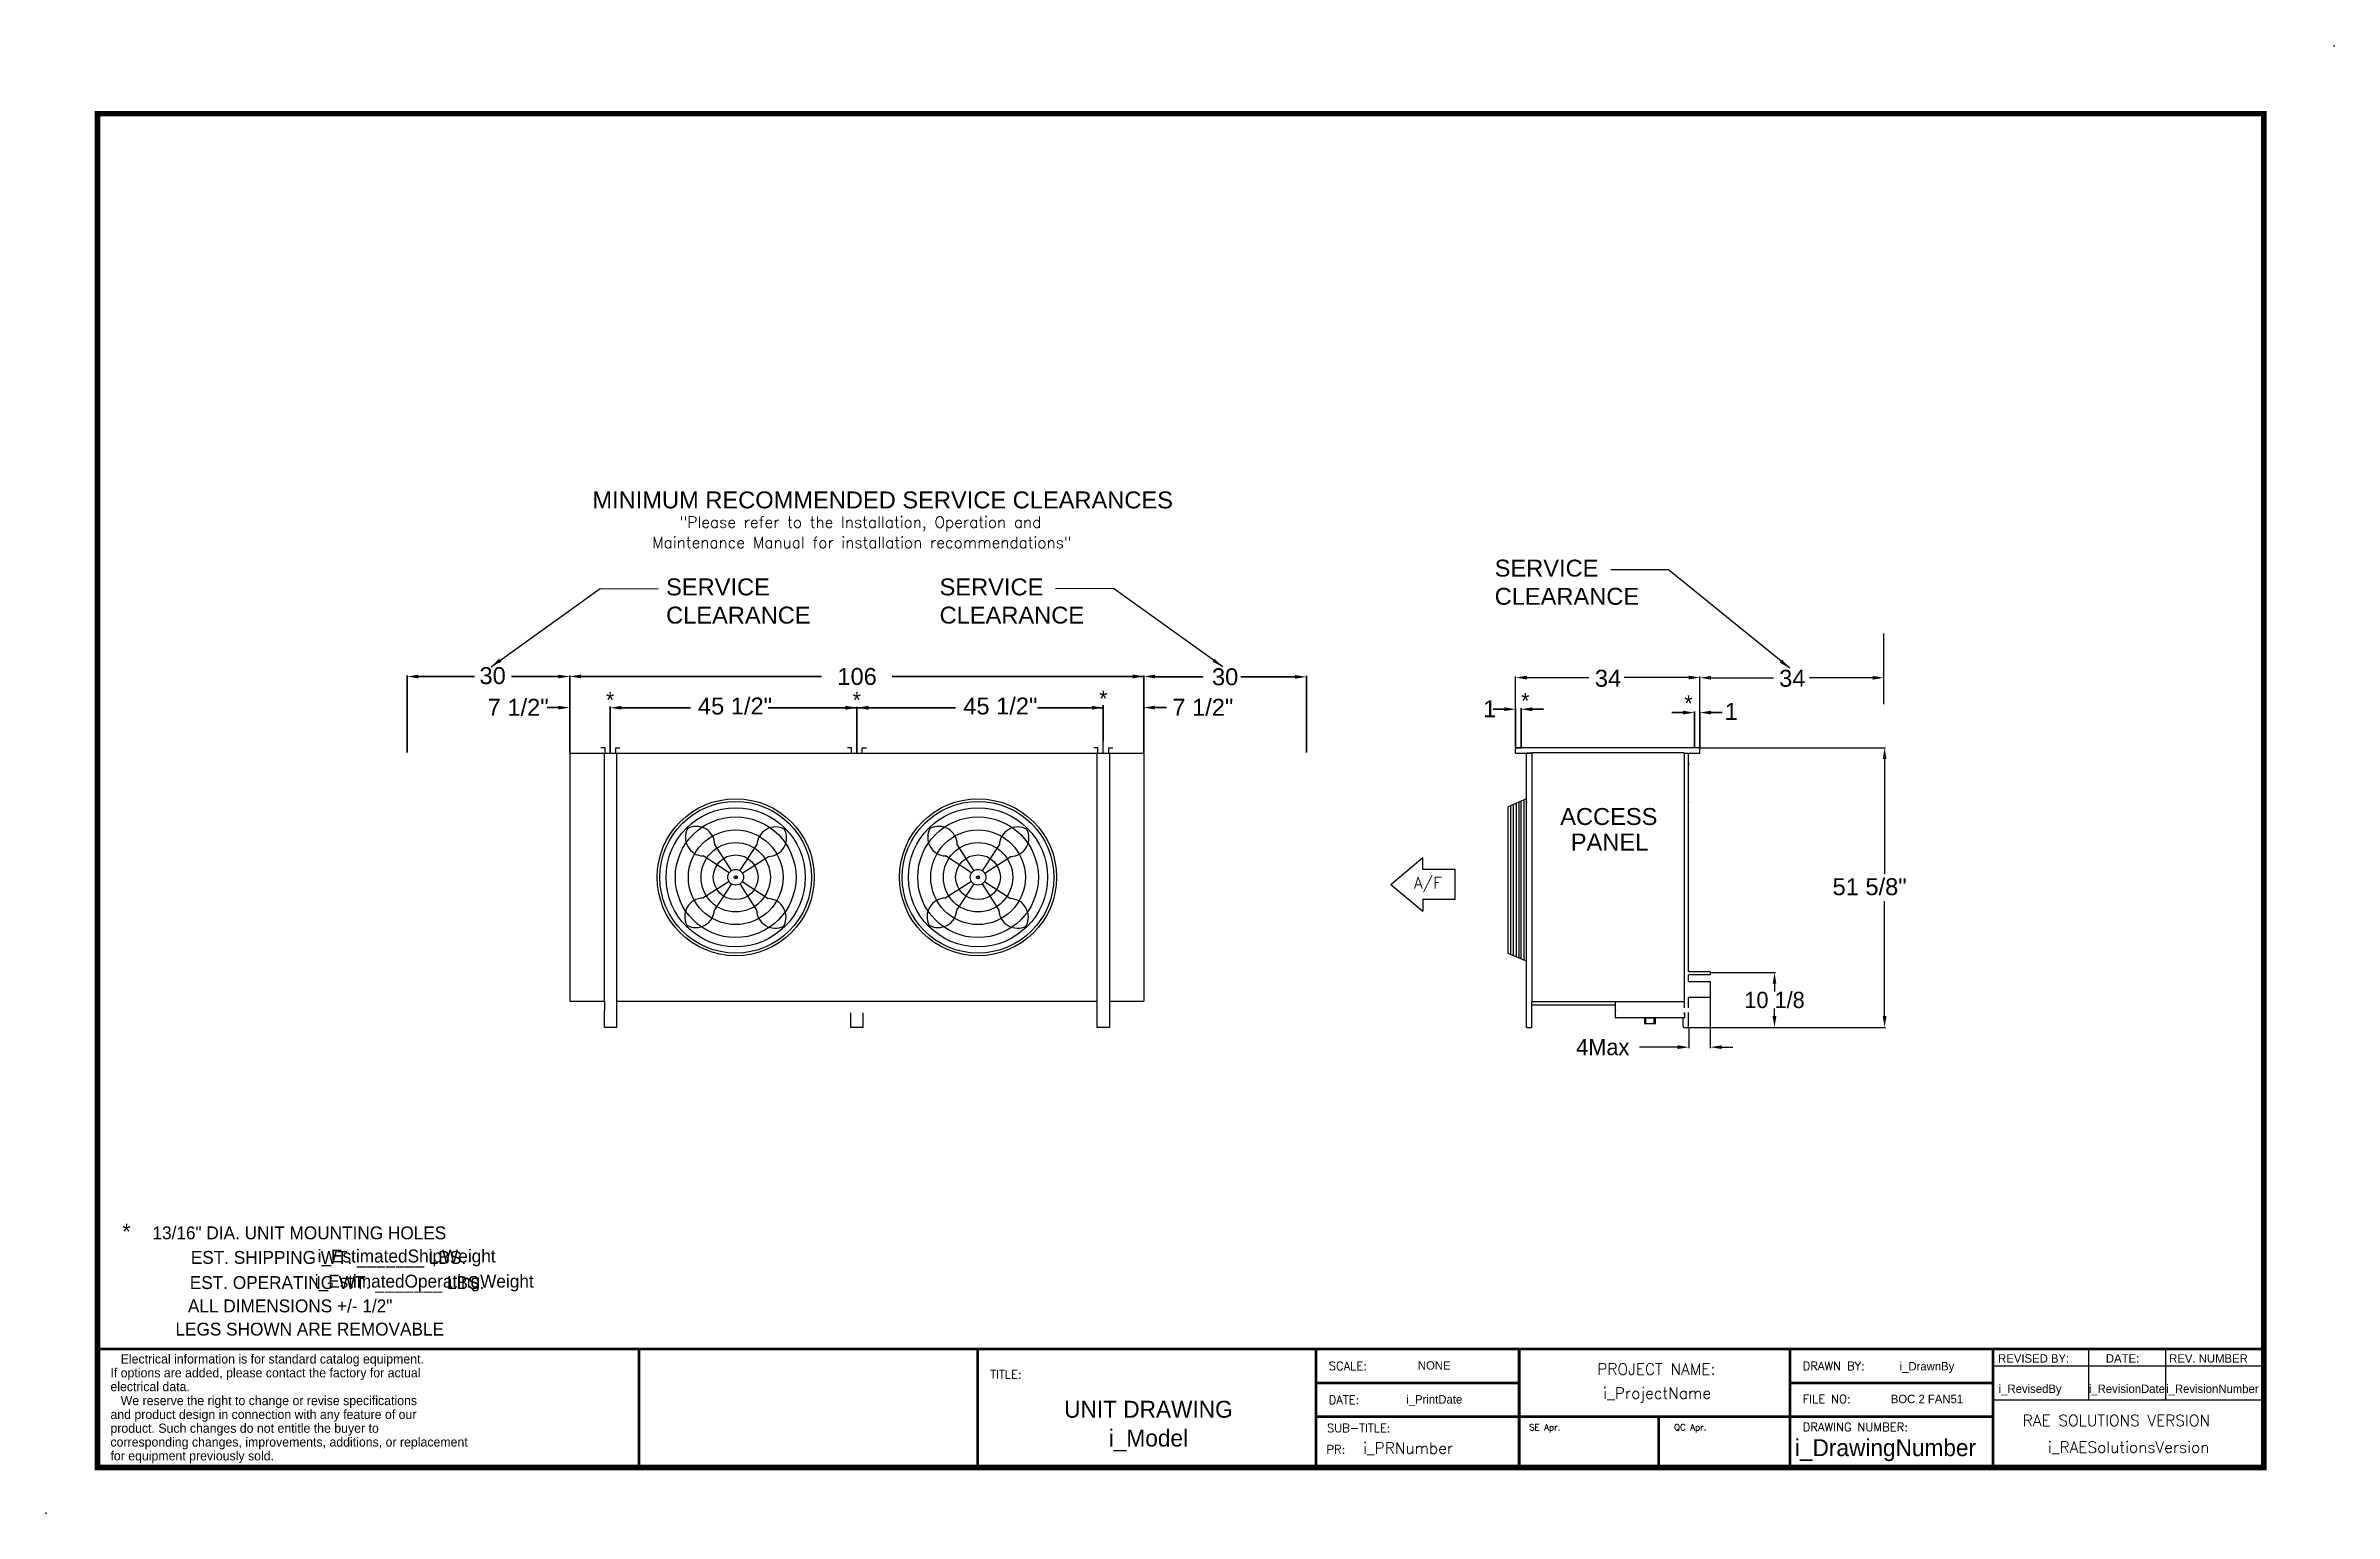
# Model space of a CAD drawing. Extents: x -10 to 413, y -8 to 263.
import ezdxf
from ezdxf.enums import TextEntityAlignment as Align

# ---------------------------------------------------------------- set-up
doc = ezdxf.new("R2010")
doc.units = 0
doc.header["$MEASUREMENT"] = 0
doc.layers.get('0').update_dxf_attribs({"linetype": 'CONTINUOUS'})
doc.layers.add('0 Unit', color=7, linetype='CONTINUOUS')
doc.styles.add('dimentions', font='ARIAL.TTF')
doc.styles.add('SIMPLEX', font='SIMPLEX')
doc.dimstyles.get("Standard").update_dxf_attribs({"dimtxt": 3, "dimasz": 2.075, "dimexe": 0.18, "dimexo": 0.0625, "dimgap": 0.09, "dimtad": 0, "dimtih": 1, "dimtoh": 1, "dimdec": 3, "dimzin": 0, "dimdsep": 46, "dimlunit": 5, "dimtxsty": 'STANDARD', "dimcen": 0.09, "dimadec": 0, "dimazin": 0, "dimtfac": 1, "dimtdec": 3, "dimtofl": 0, "dimtmove": 0, "dimatfit": 3, "dimfxl": 1, "dimfrac": 2, "dimtolj": 1, "dimtzin": 0, "dimarcsym": 0})

# ---------------------------------------------------------------- blocks, each defined once
blk = doc.blocks.new('*D17')
at = {"color": 0, "lineweight": -2}
for p, q in [((297.85, 91.38), (309.83, 91.38)), ((309.65, 89.31), (309.65, 87.91)), ((309.65, 83.34), (309.65, 84.73)), ((293.85, 81.27), (309.83, 81.27))]:
    blk.add_line(p, q, dxfattribs=at)
at = {"color": 0}
for points in [[(309.3, 89.31), (309.99, 89.31), (309.65, 91.38)], [(309.3, 83.34), (309.99, 83.34), (309.65, 81.27)]]:
    blk.add_solid(points, dxfattribs=at)
at = {"color": 0, "insert": (309.65, 86.32), "char_height": 3, "attachment_point": 5}
blk.add_mtext('\\A1;10 1/8', dxfattribs=at)

msp = doc.modelspace()

# ---------------------------------------------------------------- linework, layer by layer
for p, q in [((329.85, 140.9265), (329.85, 153.9724)), ((261.85, 132.9551), (261.85, 146.0486)), ((263.925, 145.8686), (275.3519, 145.8686)), ((293.775, 145.8686), (281.9015, 145.8686)), ((295.85, 132.9551), (295.85, 146.0486)), ((295.85, 132.9551), (295.85, 146.001)), ((297.925, 145.821), (309.435, 145.821)), ((327.775, 145.821), (316.0821, 145.821)), ((261.85, 132.8926), (261.85, 132.7581)), ((295.85, 132.8926), (261.85, 132.8926)), ((261.85, 132.8926), (262.85, 132.8926)), ((261.85, 132.7581), (261.85, 132.7571)), ((261.85, 131.8926), (261.85, 132.7571)), ((261.85, 131.8926), (264.8135, 131.8926)), ((263.8625, 81.4031), (263.8625, 131.8926)), ((264.727, 131.8926), (263.8625, 131.8926)), ((264.8625, 131.8926), (264.8135, 131.8926)), ((292.8625, 131.9791), (264.8625, 131.9791)), ((264.8625, 131.8926), (264.8625, 131.9791)), ((264.8625, 131.8926), (264.8625, 85.9676)), ((292.8625, 131.9791), (293.0375, 131.9791)), ((293.0375, 84.8981), (293.0375, 131.9791)), ((293.0375, 131.8926), (295.85, 131.8926)), ((293.7875, 91.5801), (293.7875, 131.8926)), ((295.85, 132.8926), (294.85, 132.8926)), ((295.85, 132.8926), (295.85, 132.7581)), ((295.85, 132.7571), (295.85, 132.7581)), ((295.85, 132.0281), (295.85, 132.7571)), ((295.85, 131.8926), (295.85, 132.0281)), ((295.9125, 132.8926), (330.1523, 132.8926)), ((293.7875, 130.2051), (293.7875, 129.5801)), ((329.9723, 130.8176), (329.9723, 109.5909)), ((263.8632, 123.4676), (260.4761, 122.016)), ((261.9277, 122.6381), (261.9277, 94.2971)), ((262.4116, 122.8455), (262.4116, 94.0897)), ((262.8955, 93.8823), (262.8955, 123.0528)), ((263.3793, 123.2602), (263.3793, 93.6749)), ((263.8625, 122.8926), (263.8625, 122.7571)), ((293.7875, 122.8926), (293.7875, 122.7571)), ((260.4761, 94.9192), (260.4761, 122.016)), ((260.96, 94.7118), (260.96, 122.2233)), ((261.4439, 94.5044), (261.4439, 122.4307)), ((238.7763, 107.6769), (244.7193, 112.6292)), ((244.7193, 110.4007), (244.7193, 112.6292)), ((250.6623, 110.4007), (244.7193, 110.4007)), ((250.6623, 104.9532), (250.6623, 110.4007)), ((238.7763, 107.6769), (244.7193, 102.7246)), ((244.7193, 104.9532), (244.7193, 102.7246)), ((244.7193, 104.9532), (250.6623, 104.9532)), ((329.9723, 83.3426), (329.9723, 104.5692)), ((263.8632, 93.4676), (260.4761, 94.9192)), ((293.7875, 91.5801), (297.7875, 91.5801)), ((297.7875, 90.9551), (293.7875, 90.9551)), ((293.7875, 89.7676), (293.7875, 90.9551)), ((293.7875, 89.7676), (297.7875, 89.7676)), ((297.7875, 91.5801), (297.7875, 90.9551)), ((297.7875, 89.7676), (297.7875, 86.7676)), ((293.0375, 85.9676), (264.8625, 85.9676)), ((264.8647, 81.4031), (264.8647, 85.9676)), ((264.8647, 85.4363), (280.2877, 85.4363)), ((280.2877, 84.3575), (280.2877, 85.9676)), ((297.7875, 86.7676), (293.7875, 86.7676)), ((293.7875, 84.8981), (293.7875, 86.7676)), ((297.7875, 88.7051), (297.7875, 87.8301)), ((297.7875, 86.8176), (297.7875, 77.4303)), ((263.8625, 81.2676), (263.8625, 81.4021)), ((263.8625, 81.2676), (264.727, 81.2676)), ((264.727, 81.2676), (264.7292, 81.2676)), ((264.8625, 81.4031), (264.8647, 81.4031)), ((280.2875, 83.9728), (280.2875, 84.353)), ((280.2875, 83.9728), (280.2875, 83.9728)), ((280.2875, 83.6031), (280.2875, 83.9728)), ((280.2875, 83.0939), (280.2875, 83.6031)), ((280.2877, 83.9773), (280.2877, 84.3575)), ((280.2877, 83.6076), (280.2877, 83.9772)), ((292.9865, 83.0428), (280.3385, 83.0428)), ((285.6625, 83.0428), (285.6625, 82.0098)), ((285.6625, 83.0428), (287.6625, 83.0428)), ((285.6625, 82.0098), (287.6625, 82.0098)), ((285.9125, 82.0098), (285.9125, 83.0405)), ((287.4125, 82.0098), (287.4125, 83.0263)), ((287.6625, 82.0098), (287.6625, 83.0428)), ((292.7875, 81.4031), (292.7875, 83.0428)), ((292.923, 81.2676), (293.7875, 81.2676)), ((293.0375, 83.6031), (293.0375, 84.0231)), ((293.0375, 83.6031), (293.0375, 83.0939)), ((293.7875, 81.4031), (293.7875, 84.0231)), ((293.7875, 81.2676), (293.7875, 81.4021)), ((293.85, 81.2676), (330.1523, 81.2676)), ((293.85, 81.2051), (293.85, 77.4303)), ((291.775, 77.6103), (284.6981, 77.6103)), ((299.8625, 77.6103), (301.9375, 77.6103)), ((100, 0), (100, 21.875)), ((162.5, 0), (162.5, 21.875)), ((225, 21.875), (350, 21.875)), ((225, 0), (225, 21.875)), ((262.5, 21.875), (262.5, 0)), ((312.5, 21.875), (312.5, 9.375)), ((350, 21.875), (350, 0)), ((350, 21.875), (400, 21.875)), ((350, 21.875), (350, 18.75)), ((367.6421, 21.875), (367.6421, 12.5)), ((381.8501, 21.875), (381.8501, 12.5)), ((350, 18.75), (400, 18.75)), ((262.5, 15.625), (225, 15.625)), ((312.5, 15.625), (350, 15.625)), ((312.5, 9.375), (312.5, 15.625)), ((350, 9.375), (225, 9.375)), ((288.2813, 9.375), (288.2813, 0)), ((312.5, 9.375), (312.5, 0)), ((350, 12.5), (400, 12.5))]:
    msp.add_line(p, q)
at = {"lineweight": 30}
for p, q in [((259.775, 140.0213), (257.7, 140.0213)), ((261.85, 132.9551), (261.85, 140.2013)), ((262.85, 132.9551), (262.85, 140.2013)), ((264.925, 140.0213), (267, 140.0213)), ((294.85, 132.9551), (294.85, 139.5767)), ((295.85, 132.9551), (295.85, 139.5767)), ((292.775, 139.3967), (290.7, 139.3967)), ((297.925, 139.3967), (300, 139.3967)), ((293.0375, 83.6031), (293.0375, 84.0231))]:
    msp.add_line(p, q, dxfattribs=at)
for points, const_width in [([(0, 0), (400, 0), (400, 250), (0, 250), (0, 0)], 1), ([(100.5912, 21.875), (0, 21.875)], 0.5), ([(400, 21.875), (100, 21.875), (100, 0)], 0.5), ([(162.5, 21.875), (162.5, 0)], 0.5), ([(225, 21.875), (225, 0)], 0.5), ([(262.5, 21.875), (262.5, 0)], 0.5), ([(312.5, 21.875), (312.5, 0)], 0.5), ([(350, 0), (350, 21.875), (400, 21.875)], 0.5), ([(262.5, 15.625), (225, 15.625)], 0.5), ([(350, 15.625), (312.5, 15.625), (312.5, 0)], 0.5), ([(350, 9.375), (225, 9.375)], 0.5), ([(288.2813, 9.375), (288.2813, 0)], 0.5)]:
    msp.add_lwpolyline(points, dxfattribs=dict(const_width=const_width))
for centre, radius, start, end in [((264.7292, 81.4031), 0.1355, 270, 0), ((280.3385, 84.353), 0.0509, 175.003083, 180.008621), ((280.3384, 83.9728), 0.0509, 174.999523, 180.012182), ((280.3385, 83.9728), 0.0509, 175.003083, 180.008621), ((280.3384, 83.6031), 0.0509, 174.999523, 180.012182), ((280.3385, 83.0939), 0.051, 180, 270.001695), ((292.923, 81.4031), 0.1355, 180, 270), ((292.9865, 83.0939), 0.051, 269.997646, 0)]:
    msp.add_arc(centre, radius, start, end)
for p in [(412.9961, 262.5336), (350, 0), (-9.5582, -8.451)]:
    msp.add_point(p)
for points in [[(263.925, 146.2144), (263.925, 145.5227), (261.85, 145.8686)], [(293.775, 146.2144), (293.775, 145.5227), (295.85, 145.8686)], [(297.925, 146.1669), (297.925, 145.4752), (295.85, 145.821)], [(327.775, 146.1669), (327.775, 145.4752), (329.85, 145.821)], [(259.775, 140.3672), (259.775, 139.6755), (261.85, 140.0213)], [(264.925, 140.3672), (264.925, 139.6755), (262.85, 140.0213)], [(292.775, 139.7426), (292.775, 139.0509), (294.85, 139.3967)], [(297.925, 139.7426), (297.925, 139.0509), (295.85, 139.3967)], [(329.6264, 130.8176), (330.3181, 130.8176), (329.9723, 132.8926)], [(329.6264, 83.3426), (330.3181, 83.3426), (329.9723, 81.2676)], [(291.775, 77.9562), (291.775, 77.2645), (293.85, 77.6103)], [(299.8625, 77.9562), (299.8625, 77.2645), (297.7875, 77.6103)]]:
    msp.add_solid(points)
at = {"layer": '0 Unit', "lineweight": 30}
for p, q in [((57.1567, 132.0051), (57.1567, 146.2344)), ((59.2317, 146.0544), (69.5756, 146.0544)), ((85.0817, 146.0544), (76.4117, 146.0544)), ((87.2026, 132.0051), (87.2026, 146.2549)), ((87.2026, 132.0051), (87.2026, 146.2344)), ((89.2317, 146.0749), (133.6669, 146.0749)), ((89.2776, 146.0749), (133.6669, 146.0749)), ((131.1457, 146.0749), (133.6669, 146.0749)), ((131.1457, 146.0749), (133.6669, 146.0749)), ((146.7434, 146.0749), (193.2057, 146.0749)), ((146.7434, 146.0749), (148.5861, 146.0749)), ((146.7434, 146.0749), (148.5861, 146.0749)), ((168.8026, 146.0749), (159.8467, 146.0749)), ((168.8026, 146.0749), (160.0451, 146.0749)), ((193.2057, 132.0051), (193.2057, 146.2549)), ((193.2057, 132.0051), (193.2057, 146.2549)), ((193.2057, 132.0051), (193.2057, 146.1657)), ((195.2807, 145.9857), (204.1552, 145.9857)), ((221.1307, 145.9857), (211.0976, 145.9857)), ((223.2057, 132.0051), (223.2057, 146.1657)), ((85.0817, 140.3127), (83.0067, 140.3127)), ((87.2026, 132.0051), (87.2026, 140.473)), ((94.6557, 132.0248), (94.6557, 140.4927)), ((94.6557, 132.0051), (94.6557, 140.473)), ((96.7307, 140.293), (109.4598, 140.293)), ((96.7307, 140.293), (98.8057, 140.293)), ((140.1557, 140.293), (123.8582, 140.293)), ((140.2057, 132.0051), (140.2057, 140.473)), ((140.2057, 140.293), (158.44, 140.293)), ((185.7057, 140.293), (173.5719, 140.293)), ((183.6307, 140.293), (181.5557, 140.293)), ((185.7057, 134.1289), (185.7057, 140.7617)), ((193.2057, 134.1289), (193.2057, 142.3228)), ((193.2057, 132.0051), (193.2057, 140.473)), ((193.2516, 140.2305), (193.2516, 140.095)), ((195.2807, 140.3244), (197.3557, 140.3244)), ((195.2898, 140.3244), (196.6731, 140.3244))]:
    msp.add_line(p, q, dxfattribs=at)
at = {"layer": '0 Unit'}
for p, q in [((87.2057, 131.8926), (193.2057, 131.8926)), ((87.2057, 131.8926), (87.2057, 86.0801)), ((93.7057, 132.8926), (92.9557, 132.8926)), ((93.5807, 131.8926), (95.8307, 131.8926)), ((93.5807, 86.0801), (93.5807, 131.8926)), ((93.7057, 131.8926), (93.7057, 132.8926)), ((93.7057, 131.8926), (95.7057, 131.8926)), ((95.7057, 131.8926), (95.7057, 132.8926)), ((95.7057, 132.8926), (96.4557, 132.8926)), ((95.8307, 131.8926), (95.8307, 86.0801)), ((139.2057, 132.8926), (138.4557, 132.8926)), ((139.2057, 132.8926), (138.4557, 132.8926)), ((139.2057, 132.8926), (138.4557, 132.8926)), ((139.2057, 132.8926), (138.4557, 132.8926)), ((139.0807, 131.8926), (141.3307, 131.8926)), ((139.0807, 131.8926), (141.3307, 131.8926)), ((139.0807, 131.8926), (141.3307, 131.8926)), ((139.0807, 131.8926), (141.3307, 131.8926)), ((139.2057, 131.8926), (139.2057, 132.8926)), ((139.2057, 131.8926), (139.2057, 132.8926)), ((139.2057, 131.8926), (139.2057, 132.8926)), ((139.2057, 131.8926), (139.2057, 132.8926)), ((139.2057, 131.8926), (141.2057, 131.8926)), ((139.2057, 131.8926), (141.2057, 131.8926)), ((139.2057, 131.8926), (141.2057, 131.8926)), ((139.2057, 131.8926), (141.2057, 131.8926)), ((141.2057, 131.8926), (141.2057, 132.8926)), ((141.2057, 132.8926), (141.9557, 132.8926)), ((141.2057, 131.8926), (141.2057, 132.8926)), ((141.2057, 132.8926), (141.9557, 132.8926)), ((141.2057, 131.8926), (141.2057, 132.8926)), ((141.2057, 132.8926), (141.9557, 132.8926)), ((141.2057, 131.8926), (141.2057, 132.8926)), ((141.2057, 132.8926), (141.9557, 132.8926)), ((184.7057, 132.8926), (183.9557, 132.8926)), ((184.5807, 131.8926), (186.8307, 131.8926)), ((184.5807, 81.2676), (184.5807, 131.8926)), ((184.7057, 131.8926), (184.7057, 132.8926)), ((184.7057, 131.8926), (186.7057, 131.8926)), ((185.7057, 131.8926), (185.7057, 134.7883)), ((186.7057, 131.8926), (186.7057, 132.8926)), ((186.7057, 132.8926), (187.4557, 132.8926)), ((186.8307, 131.8926), (186.8307, 81.2676)), ((193.2057, 131.8926), (193.2057, 86.0801)), ((117.0526, 110.2114), (113.9855, 115.0406)), ((118.6268, 110.1998), (121.7647, 114.9833)), ((161.8026, 110.2114), (158.7355, 115.0406)), ((163.3768, 110.1998), (166.5147, 114.9833)), ((116.6172, 109.7824), (111.8338, 112.9203)), ((119.0558, 109.7644), (123.885, 112.8315)), ((161.3672, 109.7824), (156.5838, 112.9203)), ((163.8058, 109.7644), (168.635, 112.8315)), ((116.6056, 108.2082), (111.7764, 105.1411)), ((117.0346, 107.7728), (113.8967, 102.9894)), ((118.6088, 107.7612), (121.6759, 102.9321)), ((119.0442, 108.1903), (123.8276, 105.0523)), ((161.3556, 108.2082), (156.5264, 105.1411)), ((161.7846, 107.7728), (158.6467, 102.9894)), ((163.3588, 107.7612), (166.4259, 102.9321)), ((163.7942, 108.1903), (168.5776, 105.0523)), ((87.2057, 86.0801), (93.5807, 86.0801)), ((93.5807, 86.0801), (93.5807, 84.4256)), ((95.8307, 86.0801), (95.8307, 84.4126)), ((95.8307, 86.0801), (184.5807, 86.0801)), ((186.8307, 86.0801), (193.2057, 86.0801)), ((93.5807, 81.2676), (93.5807, 84.4256)), ((95.8307, 81.2676), (93.5807, 81.2676)), ((95.8307, 84.4126), (95.8307, 81.2676)), ((139.0807, 81.2676), (139.0807, 83.9664)), ((139.0807, 81.2676), (139.0807, 83.9664)), ((139.0807, 81.2676), (139.0807, 83.9664)), ((139.0807, 81.2676), (139.0807, 83.9664)), ((141.3307, 81.2676), (139.0807, 81.2676)), ((141.3307, 81.2676), (139.0807, 81.2676)), ((141.3307, 81.2676), (139.0807, 81.2676)), ((141.3307, 81.2676), (139.0807, 81.2676)), ((141.3307, 83.9437), (141.3307, 81.2676)), ((141.3307, 83.9437), (141.3307, 81.2676)), ((141.3307, 83.9437), (141.3307, 81.2676)), ((141.3307, 83.9437), (141.3307, 81.2676)), ((186.8307, 81.2676), (184.5807, 81.2676))]:
    msp.add_line(p, q, dxfattribs=at)
for centre, radius in [((117.8307, 108.9863), 14.5), ((117.8307, 108.9863), 14), ((162.5807, 108.9863), 14.5), ((162.5807, 108.9863), 14), ((117.8307, 108.9863), 12.8518), ((117.8307, 108.9863), 11.1391), ((162.5807, 108.9863), 12.8518), ((162.5807, 108.9863), 11.1391), ((117.8307, 108.9863), 8.7386), ((117.8307, 108.9863), 6.4014), ((162.5807, 108.9863), 8.7386), ((162.5807, 108.9863), 6.4014), ((117.8307, 108.9863), 4.1326), ((117.8307, 108.9863), 1.4513), ((162.5807, 108.9863), 4.1326), ((162.5807, 108.9863), 1.4513), ((117.8307, 108.9863), 0.2865), ((162.5807, 108.9863), 0.2865)]:
    msp.add_circle(centre, radius, dxfattribs=at)
for centre, start, end in [((110.5598, 114.9604), 1.341174, 117.855533), ((155.3098, 114.9604), 1.341174, 117.855533), ((111.9644, 116.3444), 151.300354, 267.814713), ((125.1888, 114.8526), 61.300354, 177.814713), ((123.8047, 116.2572), 271.341174, 27.855533), ((156.7144, 116.3444), 151.300354, 267.814713), ((169.9388, 114.8526), 61.300354, 177.814713), ((168.5547, 116.2572), 271.341174, 27.855533), ((111.8567, 101.7155), 91.341174, 207.855533), ((110.4726, 103.12), 241.300354, 357.814713), ((125.1016, 103.0123), 181.341174, 297.855533), ((123.697, 101.6282), 331.300354, 87.814713), ((156.6067, 101.7155), 91.341174, 207.855533), ((155.2226, 103.12), 241.300354, 357.814713), ((169.8516, 103.0123), 181.341174, 297.855533), ((168.447, 101.6282), 331.300354, 87.814713)]:
    msp.add_arc(centre, 3.4266, start, end, dxfattribs=at)
for p in [(117.8307, 108.9863), (162.5807, 108.9863)]:
    msp.add_point(p, dxfattribs=at)
at = {"layer": '0 Unit', "lineweight": 30}
for points in [[(59.2317, 146.4002), (59.2317, 145.7086), (57.1567, 146.0544)], [(85.0817, 146.4002), (85.0817, 145.7086), (87.1567, 146.0544)], [(89.2317, 146.4207), (89.2317, 145.7291), (87.1567, 146.0749)], [(89.2317, 146.4207), (89.2317, 145.7291), (87.1567, 146.0749)], [(89.2776, 146.4207), (89.2776, 145.7291), (87.2026, 146.0749)], [(89.2776, 146.4207), (89.2776, 145.7291), (87.2026, 146.0749)], [(191.1307, 146.4207), (191.1307, 145.7291), (193.2057, 146.0749)], [(191.1307, 146.4207), (191.1307, 145.7291), (193.2057, 146.0749)], [(191.1766, 146.4207), (191.1766, 145.7291), (193.2516, 146.0749)], [(191.1766, 146.4207), (191.1766, 145.7291), (193.2516, 146.0749)], [(195.2807, 146.4131), (195.2807, 145.7214), (193.2057, 146.0672)], [(221.1307, 146.3316), (221.1307, 145.6399), (223.2057, 145.9857)], [(85.0817, 140.6585), (85.0817, 139.9668), (87.1567, 140.3127)], [(96.7307, 140.6388), (96.7307, 139.9471), (94.6557, 140.293)], [(96.7307, 140.6388), (96.7307, 139.9471), (94.6557, 140.293)], [(138.0807, 140.6388), (138.0807, 139.9471), (140.1557, 140.293)], [(138.0807, 140.6388), (138.0807, 139.9471), (140.1557, 140.293)], [(138.0807, 140.6388), (138.0807, 139.9471), (140.1557, 140.293)], [(138.0807, 140.6388), (138.0807, 139.9471), (140.1557, 140.293)], [(138.1776, 140.6388), (138.1776, 139.9471), (140.2526, 140.293)], [(142.2807, 140.6388), (142.2807, 139.9471), (140.2057, 140.293)], [(142.2807, 140.6388), (142.2807, 139.9471), (140.2057, 140.293)], [(142.2807, 140.6388), (142.2807, 139.9471), (140.2057, 140.293)], [(142.2807, 140.6388), (142.2807, 139.9471), (140.2057, 140.293)], [(142.3776, 140.6388), (142.3776, 139.9471), (140.3026, 140.293)], [(183.6307, 140.6388), (183.6307, 139.9471), (185.7057, 140.293)], [(195.2807, 140.6702), (195.2807, 139.9785), (193.2057, 140.3244)]]:
    msp.add_solid(points, dxfattribs=at)

# ---------------------------------------------------------------- texts
at = {"lineweight": 30}
for s, height, style, p in [('MINIMUM RECOMMENDED SERVICE CLEARANCES', 3.125, 'dimentions', (91.3768, 177.1042)), ('SE Apr.', 1.17187, 'SIMPLEX', (264.3358, 6.8493)), ('QC Apr.', 1.17187, 'SIMPLEX', (291.1006, 6.8493))]:
    msp.add_text(s, height=height, dxfattribs=dict(at, style=style)).set_placement(p)
at = {"style": 'SIMPLEX'}
for s, p in [('"Please refer to the Installation, Operation and', (140.8797, 173.5299)), ('Maintenance Manual for installation recommendations"', (141.1272, 169.7688)), ('PROJECT NAME:', (287.8139, 17.1356)), ('i_ProjectName', (287.9716, 12.6942)), ('i_RAESolutionsVersion', (375.0516, 2.704))]:
    msp.add_text(s, height=2.075, dxfattribs=at).set_placement(p, align=Align.CENTER)
for s, height, p in [('*', 2.9229, (263.6292, 140.121)), ('*', 2.9229, (293.7628, 139.6655)), ('*', 2.9229, (5.3506, 42.0924)), ('EST. SHIPPING WT. _______ LBS.', 2.375, (42.635, 37.5998)), ('i_EstimatedShipWeight', 2.377726, (57.0704, 37.8592)), ('EST. OPERATING WT. _______ LBS.', 2.375, (44.212, 32.9541)), ('i_EstimatedOperatingWeight', 2.375, (60.3201, 33.2135)), ('ALL DIMENSIONS +/- 1/2"', 2.375, (35.5641, 28.6439)), ('LEGS SHOWN ARE REMOVABLE', 2.375, (39.1824, 24.3595)), ('NONE', 1.5625, (246.817, 18.0513)), ('i_DrawnBy', 1.5625, (337.7934, 17.9173)), ('i_PrintDate', 1.5625, (246.817, 11.8013)), ('BOC 2 FAN51', 1.5625, (337.7934, 11.872)), ('i_RevisedBy', 1.5625, (356.8472, 13.7534)), ('i_RevisionDate', 1.5625, (374.7101, 13.7534)), ('i_RevisionNumber', 1.5625, (390.489, 13.7534)), ('UNIT DRAWING', 3.125, (194.0453, 9.1916)), ('i_Model', 3.125, (194.0453, 3.8655)), ('i_DrawingNumber', 3.125, (330.1412, 2.0909))]:
    msp.add_text(s, height=height).set_placement(p, align=Align.CENTER)
for s, height, style, p in [('ACCESS', 3.125, 'dimentions', (270.0722, 118.6437)), ('PANEL', 3.125, 'dimentions', (272.0304, 113.9255)), ('A/F', 2.075, 'SIMPLEX', (243.0677, 106.9044)), ('TITLE:', 1.5625, 'SIMPLEX', (164.8438, 16.4063)), ('SCALE:', 1.5625, 'SIMPLEX', (227.3438, 17.9688)), ('DRAWN BY:', 1.5625, 'SIMPLEX', (314.8438, 17.9688)), ('DATE:', 1.5625, 'SIMPLEX', (227.3438, 11.7188)), ('FILE NO:', 1.5625, 'SIMPLEX', (314.8438, 11.8698)), ('RAE SOLUTIONS VERSION', 2.075, 'SIMPLEX', (355.478, 7.6344)), ('SUB-TITLE:', 1.5625, 'SIMPLEX', (227.0052, 6.4998)), ('i_PRNumber', 2.075, 'SIMPLEX', (233.6763, 2.5484)), ('DRAWING NUMBER:', 1.5625, 'SIMPLEX', (314.8438, 6.6895))]:
    msp.add_text(s, height=height, dxfattribs=dict(style=style)).set_placement(p)
for s, height, p in [('13/16" DIA. UNIT MOUNTING HOLES', 2.375, (10.1432, 42.1335)), ('REVISED BY:', 1.5625, (350.9379, 19.3561)), ('DATE:', 1.5625, (370.8352, 19.3561)), ('REV. NUMBER', 1.5625, (382.5198, 19.3561))]:
    msp.add_text(s, height=height).set_placement(p)
at = {"lineweight": 25}
for s, p in [('If options are added, please contact the factory for actual', (2.3838, 16.6387)), ('   Electrical information is for standard catalog equipment.', (2.3838, 19.1891)), ('electrical data.', (2.3838, 14.0884)), ('   We reserve the right to change or revise specifications', (2.3838, 11.5059)), ('and product design in connection with any feature of our', (2.3838, 8.9556)), ('corresponding changes, improvements, additions, or replacement ', (2.3838, 3.8549)), ('product. Such changes do not entitle the buyer to', (2.3838, 6.4052)), ('for equipment previously sold.', (2.3838, 1.3046))]:
    msp.add_text(s, height=1.700225, dxfattribs=at).set_placement(p)
at = {"style": 'SIMPLEX'}
msp.add_text('PR:', height=1.5625, dxfattribs=at).set_placement((230.4047, 2.5484), align=Align.RIGHT)
at = {"lineweight": 30, "char_height": 3.125, "attachment_point": 1, "style": 'dimentions'}
for s, insert, width in [('SERVICE CLEARANCE', (257.975, 167.6375), 35.53462), ('\\A1;34', (276.4758, 147.2999), 36.839333), ('\\A1;34', (310.507, 147.2968), 36.839333), ('\\A1;1', (255.8456, 141.6748), 36.839333), ('\\A1;1', (300.4358, 141.1683), 36.839333)]:
    msp.add_mtext(s, dxfattribs=dict(at, insert=insert, width=width))
at = {"insert": (320.3657, 108.8019), "char_height": 3.125, "width": 15.879072, "attachment_point": 1, "style": 'dimentions'}
msp.add_mtext('51 5/8"', dxfattribs=at)
at = {"insert": (277.9365, 77.6103), "char_height": 3, "attachment_point": 5}
msp.add_mtext('4Max', dxfattribs=at)
at = {"layer": '0 Unit'}
for p in [(94.6494, 140.2736), (140.1994, 140.2539), (185.7094, 140.5246)]:
    msp.add_text('*', height=2.9229, dxfattribs=at).set_placement(p, align=Align.CENTER)
at = {"layer": '0 Unit', "lineweight": 30, "char_height": 3.125, "width": 35.53462, "attachment_point": 1, "style": 'dimentions'}
for insert in [(104.9822, 164.1665), (155.4797, 164.1665)]:
    msp.add_mtext('SERVICE CLEARANCE', dxfattribs=dict(at, insert=insert))
at = {"layer": '0 Unit', "char_height": 3.125, "attachment_point": 1, "style": 'dimentions'}
for s, insert, width in [('\\A1;30', (70.5242, 147.7874), 12.79444), ('106', (136.6065, 147.6346), 12.79444), ('7 1/2"', (72.0416, 141.9411), 12.79444), ('45 1/2"', (110.8581, 142.1784), 13.993886), ('45 1/2"', (159.8566, 142.1784), 15.879072), ('7 1/2"', (198.4555, 141.9411), 12.79444)]:
    msp.add_mtext(s, dxfattribs=dict(at, insert=insert, width=width))
at = {"layer": '0 Unit', "lineweight": 30, "insert": (208.2057, 145.9857), "char_height": 3.125, "attachment_point": 5, "style": 'dimentions'}
msp.add_mtext('\\A1;30', dxfattribs=at)

# ---------------------------------------------------------------- dimensions: what is measured, and where the dimension line sits
dim = msp.add_linear_dim(base=(309.648166, 91.38007), p1=(293.787512, 81.267571), p2=(297.787512, 91.38007), angle=90, dimstyle='Standard')
dim.commit()
dim.dimension.update_dxf_attribs({"geometry": '*D17', "text_midpoint": (309.648166, 86.32382)})

# ---------------------------------------------------------------- leaders
at = {"lineweight": 30}
msp.add_leader([(312.4511, 147.5966), (290.0808, 165.7554), (279.403, 165.7335)], dimstyle='Standard', override={"dimgap": 0.09, "dimtad": 0}, dxfattribs=at)
at = {"layer": '0 Unit', "lineweight": 30}
for points in [[(72.6585, 147.8437), (92.8259, 162.2845), (103.5038, 162.2626)], [(207.7529, 147.8437), (187.5855, 162.2845), (176.9076, 162.2626)]]:
    msp.add_leader(points, dimstyle='Standard', override={"dimgap": 0.09, "dimtad": 0}, dxfattribs=at)

doc.saveas('drawing.dxf')
